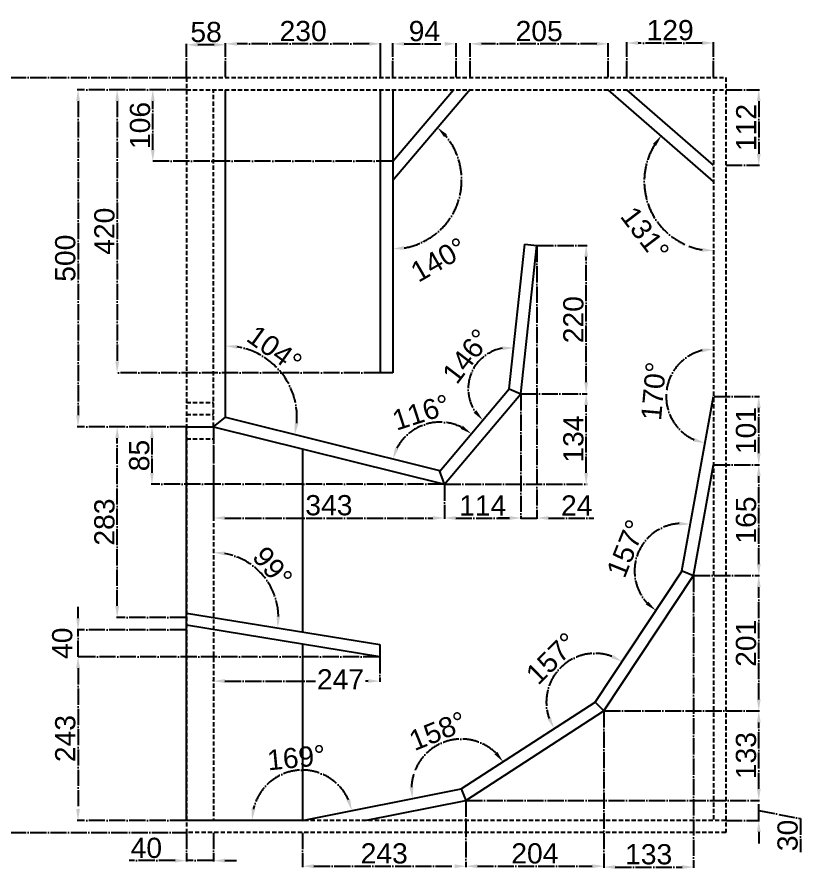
# Model space of a CAD drawing. Header units: millimetres. Extents: x -239 to 5272, y -2717 to 2793.
# Drawn here: x 1971 to 3134, y -54 to 1210 of the extents above; entities that cross this region are included whole.
import ezdxf

# ---------------------------------------------------------------- set-up
doc = ezdxf.new("R2010")
doc.units = ezdxf.units.MM
doc.linetypes.add('ACAD_ISO04W100', pattern=[30, 24, -3, 0, -3])
doc.linetypes.add('HIDDEN', pattern=[9.525, 6.35, -3.175])
doc.layers.add('Interior', color=7, linetype='HIDDEN', transparency=0.35)
doc.layers.add('Linhas apoio', color=8, linetype='ACAD_ISO04W100', transparency=0.3)
doc.styles.get("Standard").update_dxf_attribs({"font": 'arial.ttf'})
doc.dimstyles.new('roy-1', dxfattribs={"dimtxt": 30, "dimasz": 17, "dimexe": 1.25, "dimexo": 0.625, "dimgap": 3.5, "dimtad": 3, "dimdec": 0, "dimtxsty": 'Standard', "dimcen": 2.5, "dimadec": 0, "dimazin": 0, "dimtfac": 1, "dimtdec": 0, "dimtmove": 0, "dimatfit": 2, "dimfxl": 1, "dimarcsym": 1})

# ---------------------------------------------------------------- blocks, each defined once
blk = doc.blocks.new('*D25')
at = {"layer": 'Linhas apoio', "color": 0, "linetype": 'ACAD_ISO04W100', "lineweight": -2, "transparency": 16777216}
for p, q in [((2221.8, 1102), (2118.4, 1102)), ((2119.6, 1085), (2119.6, 699)), ((2509.8, 682), (2118.4, 682))]:
    blk.add_line(p, q, dxfattribs=at)
at = {"layer": 'Linhas apoio', "color": 0, "transparency": 16777216}
for points in [[(2116.8, 1085), (2122.5, 1085), (2119.6, 1102)], [(2116.8, 699), (2122.5, 699), (2119.6, 682)]]:
    blk.add_solid(points, dxfattribs=at)
at = {"layer": 'Linhas apoio', "color": 0, "transparency": 16777216, "insert": (2100.8, 892), "char_height": 30, "attachment_point": 5, "rotation": 90}
blk.add_mtext('420', dxfattribs=at)
blk = doc.blocks.new('*D12')
at = {"layer": 'Linhas apoio', "color": 0, "linetype": 'ACAD_ISO04W100', "lineweight": -2, "transparency": 16777216}
blk.add_arc((2630.2, 64.7), 74, 46.1986, 178.0014, dxfattribs=at)
at = {"layer": 'Linhas apoio', "color": 0, "transparency": 16777216}
for points in [[(2683.6, 119.9), (2679.2, 116.2), (2692.2, 105)], [(2559.1, 67.5), (2553.4, 67), (2557.6, 50.3)]]:
    blk.add_solid(points, dxfattribs=at)
at = {"layer": 'Linhas apoio', "color": 0, "transparency": 16777216, "insert": (2595.3, 150.6), "char_height": 30, "attachment_point": 5, "rotation": 22.1}
blk.add_mtext('158°', dxfattribs=at)
blk = doc.blocks.new('*D13')
at = {"layer": 'Linhas apoio', "color": 0, "linetype": 'ACAD_ISO04W100', "lineweight": -2, "transparency": 16777216}
blk.add_arc((2828.6, 193.5), 72.3, 69.9473, 199.497, dxfattribs=at)
at = {"layer": 'Linhas apoio', "color": 0, "transparency": 16777216}
for points in [[(2854.7, 264), (2852.1, 258.9), (2868.6, 253.8)], [(2763, 170.7), (2757.9, 168.2), (2768, 154.2)]]:
    blk.add_solid(points, dxfattribs=at)
at = {"layer": 'Linhas apoio', "color": 0, "transparency": 16777216, "insert": (2764.5, 258.3), "char_height": 30, "attachment_point": 5, "rotation": 44.7222}
blk.add_mtext('157°', dxfattribs=at)
blk = doc.blocks.new('*D14')
at = {"layer": 'Linhas apoio', "color": 0, "linetype": 'ACAD_ISO04W100', "lineweight": -2, "transparency": 16777216}
blk.add_arc((2394.5, 18), 74.7, 24.2625, 166.9375, dxfattribs=at)
at = {"layer": 'Linhas apoio', "color": 0, "transparency": 16777216}
for points in [[(2465.3, 49.6), (2459.9, 47.8), (2467.8, 32.5)], [(2324.5, 34.6), (2318.8, 35.2), (2319.7, 18)]]:
    blk.add_solid(points, dxfattribs=at)
at = {"layer": 'Linhas apoio', "color": 0, "transparency": 16777216, "insert": (2385.3, 111.1), "char_height": 30, "attachment_point": 5, "rotation": 5.6}
blk.add_mtext('169°', dxfattribs=at)
blk = doc.blocks.new('*D15')
at = {"layer": 'Linhas apoio', "color": 0, "linetype": 'ACAD_ISO04W100', "lineweight": -2, "transparency": 16777216}
blk.add_arc((2957.6, 388.1), 70.4, 93.6102, 222.5814, dxfattribs=at)
at = {"layer": 'Linhas apoio', "color": 0, "transparency": 16777216}
for points in [[(2953.4, 461.2), (2953, 455.5), (2970.2, 457.4)], [(2907.6, 342.6), (2903.9, 338.3), (2918.7, 329.4)]]:
    blk.add_solid(points, dxfattribs=at)
at = {"layer": 'Linhas apoio', "color": 0, "transparency": 16777216, "insert": (2874.8, 421.4), "char_height": 30, "attachment_point": 5, "rotation": 68.0958}
blk.add_mtext('157°', dxfattribs=at)
blk = doc.blocks.new('*D16')
at = {"layer": 'Linhas apoio', "color": 0, "linetype": 'ACAD_ISO04W100', "lineweight": -2, "transparency": 16777216}
blk.add_arc((3004.5, 646.9), 70.4, 103.8702, 245.8771, dxfattribs=at)
at = {"layer": 'Linhas apoio', "color": 0, "transparency": 16777216}
for points in [[(2987.2, 718), (2987.9, 712.4), (3004.5, 717.3)], [(2976.5, 585.3), (2974.8, 579.9), (2991.9, 577.6)]]:
    blk.add_solid(points, dxfattribs=at)
at = {"layer": 'Linhas apoio', "color": 0, "transparency": 16777216, "insert": (2915.6, 654.8), "char_height": 30, "attachment_point": 5, "rotation": 84.8737}
blk.add_mtext('170°', dxfattribs=at)
blk = doc.blocks.new('*D19')
at = {"layer": 'Linhas apoio', "color": 0, "linetype": 'ACAD_ISO04W100', "lineweight": -2, "transparency": 16777216}
blk.add_arc((2280.5, 616.1), 105.8, 355.2182, 80.7818, dxfattribs=at)
at = {"layer": 'Linhas apoio', "color": 0, "transparency": 16777216}
for points in [[(2297.2, 717.7), (2297.6, 723.3), (2280.5, 721.8)], [(2388.7, 606.8), (2383.1, 607.7), (2383.1, 590.5)]]:
    blk.add_solid(points, dxfattribs=at)
at = {"layer": 'Linhas apoio', "color": 0, "transparency": 16777216, "insert": (2353.1, 717.3), "char_height": 30, "attachment_point": 5, "rotation": 324.3244}
blk.add_mtext('104°', dxfattribs=at)
blk = doc.blocks.new('*D20')
at = {"layer": 'Linhas apoio', "color": 0, "linetype": 'ACAD_ISO04W100', "lineweight": -2, "transparency": 16777216}
blk.add_arc((2598.5, 536.8), 72, 63.2743, 152.4477, dxfattribs=at)
at = {"layer": 'Linhas apoio', "color": 0, "transparency": 16777216}
for points in [[(2632.4, 603.5), (2629.3, 598.8), (2645, 591.7)], [(2537.2, 569.1), (2531.9, 571.1), (2528.6, 554.2)]]:
    blk.add_solid(points, dxfattribs=at)
at = {"layer": 'Linhas apoio', "color": 0, "transparency": 16777216, "insert": (2570.6, 623.3), "char_height": 30, "attachment_point": 5, "rotation": 17.861}
blk.add_mtext('116°', dxfattribs=at)
blk = doc.blocks.new('*D21')
at = {"layer": 'Linhas apoio', "color": 0, "linetype": 'ACAD_ISO04W100', "lineweight": -2, "transparency": 16777216}
blk.add_arc((2701.4, 658.3), 61, 99.9117, 213.7043, dxfattribs=at)
at = {"layer": 'Linhas apoio', "color": 0, "transparency": 16777216}
for points in [[(2690.8, 721.2), (2691, 715.6), (2707.9, 719)], [(2652.8, 626.3), (2648.6, 622.6), (2662, 611.7)]]:
    blk.add_solid(points, dxfattribs=at)
at = {"layer": 'Linhas apoio', "color": 0, "transparency": 16777216, "insert": (2638, 706.7), "char_height": 30, "attachment_point": 5, "rotation": 52.6764}
blk.add_mtext('146°', dxfattribs=at)
blk = doc.blocks.new('*D100')
at = {"layer": 'Linhas apoio', "color": 0, "linetype": 'ACAD_ISO04W100', "lineweight": -2, "transparency": 16777216}
for p, q in [((2637.1, 47.1), (2637.1, -51.2)), ((2394.5, -0.6), (2394.5, -51.2)), ((2411.5, -49.9), (2620.1, -49.9))]:
    blk.add_line(p, q, dxfattribs=at)
at = {"layer": 'Linhas apoio', "color": 0, "transparency": 16777216}
for points in [[(2411.5, -47.1), (2411.5, -52.8), (2394.5, -49.9)], [(2620.1, -47.1), (2620.1, -52.8), (2637.1, -49.9)]]:
    blk.add_solid(points, dxfattribs=at)
at = {"layer": 'Linhas apoio', "color": 0, "transparency": 16777216, "insert": (2515.8, -31.1), "char_height": 30, "attachment_point": 5}
blk.add_mtext('243', dxfattribs=at)
blk = doc.blocks.new('*D101')
at = {"layer": 'Linhas apoio', "color": 0, "linetype": 'ACAD_ISO04W100', "lineweight": -2, "transparency": 16777216}
for p, q in [((2841.5, 179.8), (2841.5, -51.2)), ((2637.1, 47.1), (2637.1, -51.2)), ((2654.1, -49.9), (2824.5, -49.9))]:
    blk.add_line(p, q, dxfattribs=at)
at = {"layer": 'Linhas apoio', "color": 0, "transparency": 16777216}
for points in [[(2654.1, -47.1), (2654.1, -52.8), (2637.1, -49.9)], [(2824.5, -47.1), (2824.5, -52.8), (2841.5, -49.9)]]:
    blk.add_solid(points, dxfattribs=at)
at = {"layer": 'Linhas apoio', "color": 0, "transparency": 16777216, "insert": (2739.3, -31.1), "char_height": 30, "attachment_point": 5}
blk.add_mtext('204', dxfattribs=at)
blk = doc.blocks.new('*D102')
at = {"layer": 'Linhas apoio', "color": 0, "linetype": 'ACAD_ISO04W100', "lineweight": -2, "transparency": 16777216}
for p, q in [((2974.7, 380.6), (2974.7, -52.4)), ((2841.5, 179.8), (2841.5, -52.4)), ((2858.5, -51.2), (2957.7, -51.2))]:
    blk.add_line(p, q, dxfattribs=at)
at = {"layer": 'Linhas apoio', "color": 0, "transparency": 16777216}
for points in [[(2858.5, -48.3), (2858.5, -54), (2841.5, -51.2)], [(2957.7, -48.3), (2957.7, -54), (2974.7, -51.2)]]:
    blk.add_solid(points, dxfattribs=at)
at = {"layer": 'Linhas apoio', "color": 0, "transparency": 16777216, "insert": (2908.1, -32.4), "char_height": 30, "attachment_point": 5}
blk.add_mtext('133', dxfattribs=at)
blk = doc.blocks.new('*D103')
at = {"layer": 'Linhas apoio', "color": 0, "linetype": 'ACAD_ISO04W100', "lineweight": -2, "transparency": 16777216}
for p, q in [((3071.5, 64.7), (3071.5, 81.7)), ((2637.7, 47.7), (3072.7, 47.7)), ((3071.5, 18), (3071.5, 47.7)), ((3071.5, 18), (3071.5, 47.7)), ((3071.5, 32.8), (3133.3, 20.6)), ((3023.1, 18), (3072.7, 18)), ((3133.3, 20.6), (3133.3, -29.3)), ((3071.5, 1), (3071.5, -16))]:
    blk.add_line(p, q, dxfattribs=at)
at = {"layer": 'Linhas apoio', "color": 0, "transparency": 16777216}
for points in [[(3068.7, 64.7), (3074.3, 64.7), (3071.5, 47.7)], [(3068.7, 1), (3074.3, 1), (3071.5, 18)]]:
    blk.add_solid(points, dxfattribs=at)
at = {"layer": 'Linhas apoio', "color": 0, "transparency": 16777216, "insert": (3114.4, -4.3), "char_height": 30, "attachment_point": 5, "rotation": 90}
blk.add_mtext('30', dxfattribs=at)
blk = doc.blocks.new('*D104')
at = {"layer": 'Linhas apoio', "color": 0, "linetype": 'ACAD_ISO04W100', "lineweight": -2, "transparency": 16777216}
for p, q in [((2842.2, 180.5), (3072.7, 180.5)), ((3071.5, 64.7), (3071.5, 163.5)), ((2637.7, 47.7), (3072.7, 47.7))]:
    blk.add_line(p, q, dxfattribs=at)
at = {"layer": 'Linhas apoio', "color": 0, "transparency": 16777216}
for points in [[(3068.7, 163.5), (3074.3, 163.5), (3071.5, 180.5)], [(3068.7, 64.7), (3074.3, 64.7), (3071.5, 47.7)]]:
    blk.add_solid(points, dxfattribs=at)
at = {"layer": 'Linhas apoio', "color": 0, "transparency": 16777216, "insert": (3052.7, 114.1), "char_height": 30, "attachment_point": 5, "rotation": 90}
blk.add_mtext('133', dxfattribs=at)
blk = doc.blocks.new('*D105')
at = {"layer": 'Linhas apoio', "color": 0, "linetype": 'ACAD_ISO04W100', "lineweight": -2, "transparency": 16777216}
for p, q in [((2975.3, 381.2), (3072.7, 381.2)), ((3071.5, 197.5), (3071.5, 364.2)), ((2842.2, 180.5), (3072.7, 180.5))]:
    blk.add_line(p, q, dxfattribs=at)
at = {"layer": 'Linhas apoio', "color": 0, "transparency": 16777216}
for points in [[(3068.7, 364.2), (3074.3, 364.2), (3071.5, 381.2)], [(3068.7, 197.5), (3074.3, 197.5), (3071.5, 180.5)]]:
    blk.add_solid(points, dxfattribs=at)
at = {"layer": 'Linhas apoio', "color": 0, "transparency": 16777216, "insert": (3052.7, 280.8), "char_height": 30, "attachment_point": 5, "rotation": 90}
blk.add_mtext('201', dxfattribs=at)
blk = doc.blocks.new('*D106')
at = {"layer": 'Linhas apoio', "color": 0, "linetype": 'ACAD_ISO04W100', "lineweight": -2, "transparency": 16777216}
for p, q in [((3005.1, 545.7), (3072.7, 545.7)), ((3071.5, 398.2), (3071.5, 528.7)), ((2975.3, 381.2), (3072.7, 381.2))]:
    blk.add_line(p, q, dxfattribs=at)
at = {"layer": 'Linhas apoio', "color": 0, "transparency": 16777216}
for points in [[(3068.7, 528.7), (3074.3, 528.7), (3071.5, 545.7)], [(3068.7, 398.2), (3074.3, 398.2), (3071.5, 381.2)]]:
    blk.add_solid(points, dxfattribs=at)
at = {"layer": 'Linhas apoio', "color": 0, "transparency": 16777216, "insert": (3052.7, 463.5), "char_height": 30, "attachment_point": 5, "rotation": 90}
blk.add_mtext('165', dxfattribs=at)
blk = doc.blocks.new('*D107')
at = {"layer": 'Linhas apoio', "color": 0, "linetype": 'ACAD_ISO04W100', "lineweight": -2, "transparency": 16777216}
for p, q in [((3005.1, 646.9), (3072.7, 646.9)), ((3071.5, 562.7), (3071.5, 629.9)), ((3005.1, 545.7), (3072.7, 545.7))]:
    blk.add_line(p, q, dxfattribs=at)
at = {"layer": 'Linhas apoio', "color": 0, "transparency": 16777216}
for points in [[(3068.7, 629.9), (3074.3, 629.9), (3071.5, 646.9)], [(3068.7, 562.7), (3074.3, 562.7), (3071.5, 545.7)]]:
    blk.add_solid(points, dxfattribs=at)
at = {"layer": 'Linhas apoio', "color": 0, "transparency": 16777216, "insert": (3052.7, 596.3), "char_height": 30, "attachment_point": 5, "rotation": 90}
blk.add_mtext('101', dxfattribs=at)
blk = doc.blocks.new('*D108')
at = {"layer": 'Linhas apoio', "color": 0, "linetype": 'ACAD_ISO04W100', "lineweight": -2, "transparency": 16777216}
for p, q in [((2061.5, 317.9), (2061.5, 334.9)), ((2221.8, 300.9), (2060.3, 300.9)), ((2061.5, 260.7), (2061.5, 300.9)), ((2508.6, 260.7), (2060.3, 260.7)), ((2061.5, 243.7), (2061.5, 226.7))]:
    blk.add_line(p, q, dxfattribs=at)
at = {"layer": 'Linhas apoio', "color": 0, "transparency": 16777216}
for points in [[(2058.7, 317.9), (2064.4, 317.9), (2061.5, 300.9)], [(2058.7, 243.7), (2064.4, 243.7), (2061.5, 260.7)]]:
    blk.add_solid(points, dxfattribs=at)
at = {"layer": 'Linhas apoio', "color": 0, "transparency": 16777216, "insert": (2038.2, 280.8), "char_height": 30, "attachment_point": 5, "rotation": 90}
blk.add_mtext('40', dxfattribs=at)
blk = doc.blocks.new('*D109')
at = {"layer": 'Linhas apoio', "color": 0, "linetype": 'ACAD_ISO04W100', "lineweight": -2, "transparency": 16777216}
for p, q in [((2062.2, 260.7), (2062.8, 260.7)), ((2061.5, 243.7), (2061.5, 35)), ((2221.8, 18), (2060.3, 18))]:
    blk.add_line(p, q, dxfattribs=at)
at = {"layer": 'Linhas apoio', "color": 0, "transparency": 16777216}
for points in [[(2058.7, 243.7), (2064.4, 243.7), (2061.5, 260.7)], [(2058.7, 35), (2064.4, 35), (2061.5, 18)]]:
    blk.add_solid(points, dxfattribs=at)
at = {"layer": 'Linhas apoio', "color": 0, "transparency": 16777216, "insert": (2042.7, 139.4), "char_height": 30, "attachment_point": 5, "rotation": 90}
blk.add_mtext('243', dxfattribs=at)
blk = doc.blocks.new('*D110')
at = {"layer": 'Linhas apoio', "color": 0, "linetype": 'ACAD_ISO04W100', "lineweight": -2, "transparency": 16777216}
blk.add_arc((2262.5, 319.1), 96.3, 0.8794, 79.876, dxfattribs=at)
at = {"layer": 'Linhas apoio', "color": 0, "transparency": 16777216}
for points in [[(2279.1, 411.1), (2279.6, 416.8), (2262.5, 415.5)], [(2361.6, 320.4), (2355.9, 320.8), (2357.5, 303.6)]]:
    blk.add_solid(points, dxfattribs=at)
at = {"layer": 'Linhas apoio', "color": 0, "transparency": 16777216, "insert": (2350.2, 393.7), "char_height": 30, "attachment_point": 5, "rotation": 310.3777}
blk.add_mtext('99°', dxfattribs=at)
blk = doc.blocks.new('*D111')
at = {"layer": 'Linhas apoio', "color": 0, "linetype": 'ACAD_ISO04W100', "lineweight": -2, "transparency": 16777216}
blk.add_arc((3004.5, 966), 102.9, 148.4356, 260.5253, dxfattribs=at)
at = {"layer": 'Linhas apoio', "color": 0, "transparency": 16777216}
for points in [[(2914.5, 1021.6), (2919, 1018.2), (2926.8, 1033.6)], [(2987.7, 867.3), (2987.3, 861.7), (3004.5, 863.1)]]:
    blk.add_solid(points, dxfattribs=at)
at = {"layer": 'Linhas apoio', "color": 0, "transparency": 16777216, "insert": (2902.7, 888.4), "char_height": 30, "attachment_point": 5, "rotation": 307.3218}
blk.add_mtext('131°', dxfattribs=at)
blk = doc.blocks.new('*D112')
at = {"layer": 'Linhas apoio', "color": 0, "linetype": 'ACAD_ISO04W100', "lineweight": -2, "transparency": 16777216}
for p, q in [((2221.8, 602), (2118.4, 602)), ((2119.6, 336.1), (2119.6, 585)), ((2221.8, 319.1), (2118.4, 319.1))]:
    blk.add_line(p, q, dxfattribs=at)
at = {"layer": 'Linhas apoio', "color": 0, "transparency": 16777216}
for points in [[(2116.8, 585), (2122.5, 585), (2119.6, 602)], [(2116.8, 336.1), (2122.5, 336.1), (2119.6, 319.1)]]:
    blk.add_solid(points, dxfattribs=at)
at = {"layer": 'Linhas apoio', "color": 0, "transparency": 16777216, "insert": (2100.8, 460.6), "char_height": 30, "attachment_point": 5, "rotation": 90}
blk.add_mtext('283', dxfattribs=at)
blk = doc.blocks.new('*D113')
at = {"layer": 'Linhas apoio', "color": 0, "linetype": 'ACAD_ISO04W100', "lineweight": -2, "transparency": 16777216}
for p, q in [((3023.1, 1102), (3072.7, 1102)), ((3071.5, 1085), (3071.5, 1006.9)), ((3023.1, 989.9), (3072.7, 989.9))]:
    blk.add_line(p, q, dxfattribs=at)
at = {"layer": 'Linhas apoio', "color": 0, "transparency": 16777216}
for points in [[(3068.7, 1085), (3074.3, 1085), (3071.5, 1102)], [(3068.7, 1006.9), (3074.3, 1006.9), (3071.5, 989.9)]]:
    blk.add_solid(points, dxfattribs=at)
at = {"layer": 'Linhas apoio', "color": 0, "transparency": 16777216, "insert": (3052.9, 1045.9), "char_height": 30, "attachment_point": 5, "rotation": 90}
blk.add_mtext('112', dxfattribs=at)
blk = doc.blocks.new('*D114')
at = {"layer": 'Linhas apoio', "color": 0, "linetype": 'ACAD_ISO04W100', "lineweight": -2, "transparency": 16777216}
for p, q in [((2875.6, 1120.6), (2875.6, 1172.5)), ((2987.5, 1171.2), (2892.6, 1171.2)), ((3004.5, 1120.6), (3004.5, 1172.5))]:
    blk.add_line(p, q, dxfattribs=at)
at = {"layer": 'Linhas apoio', "color": 0, "transparency": 16777216}
for points in [[(2892.6, 1174.1), (2892.6, 1168.4), (2875.6, 1171.2)], [(2987.5, 1174.1), (2987.5, 1168.4), (3004.5, 1171.2)]]:
    blk.add_solid(points, dxfattribs=at)
at = {"layer": 'Linhas apoio', "color": 0, "transparency": 16777216, "insert": (2940, 1190.1), "char_height": 30, "attachment_point": 5}
blk.add_mtext('129', dxfattribs=at)
blk = doc.blocks.new('*D115')
at = {"layer": 'Linhas apoio', "color": 0, "linetype": 'ACAD_ISO04W100', "lineweight": -2, "transparency": 16777216}
for p, q in [((2643.1, 1120.6), (2643.1, 1171.2)), ((2831.2, 1170), (2660.1, 1170)), ((2848.2, 1120.6), (2848.2, 1171.2))]:
    blk.add_line(p, q, dxfattribs=at)
at = {"layer": 'Linhas apoio', "color": 0, "transparency": 16777216}
for points in [[(2660.1, 1172.8), (2660.1, 1167.2), (2643.1, 1170)], [(2831.2, 1172.8), (2831.2, 1167.2), (2848.2, 1170)]]:
    blk.add_solid(points, dxfattribs=at)
at = {"layer": 'Linhas apoio', "color": 0, "transparency": 16777216, "insert": (2745.7, 1188.8), "char_height": 30, "attachment_point": 5}
blk.add_mtext('205', dxfattribs=at)
blk = doc.blocks.new('*D116')
at = {"layer": 'Linhas apoio', "color": 0, "linetype": 'ACAD_ISO04W100', "lineweight": -2, "transparency": 16777216}
for p, q in [((2528.5, 1120.6), (2528.5, 1171.2)), ((2545.5, 1170), (2605.5, 1170)), ((2622.5, 1120.6), (2622.5, 1171.2))]:
    blk.add_line(p, q, dxfattribs=at)
at = {"layer": 'Linhas apoio', "color": 0, "transparency": 16777216}
for points in [[(2545.5, 1172.8), (2545.5, 1167.2), (2528.5, 1170)], [(2605.5, 1172.8), (2605.5, 1167.2), (2622.5, 1170)]]:
    blk.add_solid(points, dxfattribs=at)
at = {"layer": 'Linhas apoio', "color": 0, "transparency": 16777216, "insert": (2575.5, 1188.8), "char_height": 30, "attachment_point": 5}
blk.add_mtext('94', dxfattribs=at)
blk = doc.blocks.new('*D117')
at = {"layer": 'Linhas apoio', "color": 0, "linetype": 'ACAD_ISO04W100', "lineweight": -2, "transparency": 16777216}
for p, q in [((2280.5, 1120.6), (2280.5, 1171.2)), ((2493.5, 1170), (2297.5, 1170)), ((2510.5, 1120.6), (2510.5, 1171.2))]:
    blk.add_line(p, q, dxfattribs=at)
at = {"layer": 'Linhas apoio', "color": 0, "transparency": 16777216}
for points in [[(2297.5, 1172.8), (2297.5, 1167.2), (2280.5, 1170)], [(2493.5, 1172.8), (2493.5, 1167.2), (2510.5, 1170)]]:
    blk.add_solid(points, dxfattribs=at)
at = {"layer": 'Linhas apoio', "color": 0, "transparency": 16777216, "insert": (2395.5, 1188.8), "char_height": 30, "attachment_point": 5}
blk.add_mtext('230', dxfattribs=at)
blk = doc.blocks.new('*D119')
at = {"layer": 'Linhas apoio', "color": 0, "linetype": 'ACAD_ISO04W100', "lineweight": -2, "transparency": 16777216}
for p, q in [((2221.8, 1102), (2171.2, 1102)), ((2172.5, 1012.8), (2172.5, 1085)), ((2527.8, 995.8), (2171.2, 995.8))]:
    blk.add_line(p, q, dxfattribs=at)
at = {"layer": 'Linhas apoio', "color": 0, "transparency": 16777216}
for points in [[(2169.6, 1085), (2175.3, 1085), (2172.5, 1102)], [(2169.6, 1012.8), (2175.3, 1012.8), (2172.5, 995.8)]]:
    blk.add_solid(points, dxfattribs=at)
at = {"layer": 'Linhas apoio', "color": 0, "transparency": 16777216, "insert": (2153.6, 1048.9), "char_height": 30, "attachment_point": 5, "rotation": 90}
blk.add_mtext('106', dxfattribs=at)
blk = doc.blocks.new('*D125')
at = {"layer": 'Linhas apoio', "color": 0, "linetype": 'ACAD_ISO04W100', "lineweight": -2, "transparency": 16777216}
blk.add_arc((2528.5, 968), 102.2, 279.54, 40.0865, dxfattribs=at)
at = {"layer": 'Linhas apoio', "color": 0, "transparency": 16777216}
for points in [[(2604.6, 1031.8), (2608.7, 1035.8), (2594.7, 1045.9)], [(2545.6, 864.4), (2545.2, 870), (2528.5, 865.8)]]:
    blk.add_solid(points, dxfattribs=at)
at = {"layer": 'Linhas apoio', "color": 0, "transparency": 16777216, "insert": (2596.6, 849.7), "char_height": 30, "attachment_point": 5, "rotation": 29.9431}
blk.add_mtext('140°', dxfattribs=at)
blk = doc.blocks.new('*D127')
at = {"layer": 'Linhas apoio', "color": 0, "linetype": 'ACAD_ISO04W100', "lineweight": -2, "transparency": 16777216}
for p, q in [((2221.8, 1102), (2060.3, 1102)), ((2061.5, 1085), (2061.5, 619)), ((2221.8, 602), (2060.3, 602))]:
    blk.add_line(p, q, dxfattribs=at)
at = {"layer": 'Linhas apoio', "color": 0, "transparency": 16777216}
for points in [[(2058.7, 1085), (2064.4, 1085), (2061.5, 1102)], [(2058.7, 619), (2064.4, 619), (2061.5, 602)]]:
    blk.add_solid(points, dxfattribs=at)
at = {"layer": 'Linhas apoio', "color": 0, "transparency": 16777216, "insert": (2042.7, 852), "char_height": 30, "attachment_point": 5, "rotation": 90}
blk.add_mtext('500', dxfattribs=at)
blk = doc.blocks.new('*D128')
at = {"layer": 'Linhas apoio', "color": 0, "linetype": 'ACAD_ISO04W100', "lineweight": -2, "transparency": 16777216}
for p, q in [((2221.8, 602), (2170, 602)), ((2171.2, 585), (2171.2, 533.6)), ((2604.3, 516.6), (2170, 516.6))]:
    blk.add_line(p, q, dxfattribs=at)
at = {"layer": 'Linhas apoio', "color": 0, "transparency": 16777216}
for points in [[(2168.4, 585), (2174, 585), (2171.2, 602)], [(2168.4, 533.6), (2174, 533.6), (2171.2, 516.6)]]:
    blk.add_solid(points, dxfattribs=at)
at = {"layer": 'Linhas apoio', "color": 0, "transparency": 16777216, "insert": (2152.4, 559.3), "char_height": 30, "attachment_point": 5, "rotation": 90}
blk.add_mtext('85', dxfattribs=at)
blk = doc.blocks.new('*D129')
at = {"layer": 'Linhas apoio', "color": 0, "linetype": 'ACAD_ISO04W100', "lineweight": -2, "transparency": 16777216}
for p, q in [((2719.4, 650.9), (2816.7, 650.9)), ((2815.4, 533.6), (2815.4, 633.9)), ((2605.6, 516.6), (2816.7, 516.6))]:
    blk.add_line(p, q, dxfattribs=at)
at = {"layer": 'Linhas apoio', "color": 0, "transparency": 16777216}
for points in [[(2812.6, 633.9), (2818.3, 633.9), (2815.4, 650.9)], [(2812.6, 533.6), (2818.3, 533.6), (2815.4, 516.6)]]:
    blk.add_solid(points, dxfattribs=at)
at = {"layer": 'Linhas apoio', "color": 0, "transparency": 16777216, "insert": (2796.6, 583.7), "char_height": 30, "attachment_point": 5, "rotation": 90}
blk.add_mtext('134', dxfattribs=at)
blk = doc.blocks.new('*D130')
at = {"layer": 'Linhas apoio', "color": 0, "linetype": 'ACAD_ISO04W100', "lineweight": -2, "transparency": 16777216}
for p, q in [((2742.9, 870.8), (2816.7, 870.8)), ((2815.4, 667.9), (2815.4, 853.8)), ((2719.4, 650.9), (2816.7, 650.9))]:
    blk.add_line(p, q, dxfattribs=at)
at = {"layer": 'Linhas apoio', "color": 0, "transparency": 16777216}
for points in [[(2812.6, 853.8), (2818.3, 853.8), (2815.4, 870.8)], [(2812.6, 667.9), (2818.3, 667.9), (2815.4, 650.9)]]:
    blk.add_solid(points, dxfattribs=at)
at = {"layer": 'Linhas apoio', "color": 0, "transparency": 16777216, "insert": (2796.6, 760.8), "char_height": 30, "attachment_point": 5, "rotation": 90}
blk.add_mtext('220', dxfattribs=at)
blk = doc.blocks.new('*D131')
at = {"layer": 'Linhas apoio', "color": 0, "linetype": 'ACAD_ISO04W100', "lineweight": -2, "transparency": 16777216}
for p, q in [((2718.7, 650.2), (2718.7, 465.4)), ((2605, 516), (2605, 465.4)), ((2622, 466.6), (2701.7, 466.6))]:
    blk.add_line(p, q, dxfattribs=at)
at = {"layer": 'Linhas apoio', "color": 0, "transparency": 16777216}
for points in [[(2622, 469.4), (2622, 463.8), (2605, 466.6)], [(2701.7, 469.4), (2701.7, 463.8), (2718.7, 466.6)]]:
    blk.add_solid(points, dxfattribs=at)
at = {"layer": 'Linhas apoio', "color": 0, "transparency": 16777216, "insert": (2661.9, 485.2), "char_height": 30, "attachment_point": 5}
blk.add_mtext('114', dxfattribs=at)
blk = doc.blocks.new('*D132')
at = {"layer": 'Linhas apoio', "color": 0, "linetype": 'ACAD_ISO04W100', "lineweight": -2, "transparency": 16777216}
for p, q in [((2742.3, 870.2), (2742.3, 465.4)), ((2718.7, 650.2), (2718.7, 465.4)), ((2701.7, 466.6), (2684.7, 466.6)), ((2718.7, 466.6), (2742.3, 466.6)), ((2759.3, 466.6), (2826.6, 466.6))]:
    blk.add_line(p, q, dxfattribs=at)
at = {"layer": 'Linhas apoio', "color": 0, "transparency": 16777216}
for points in [[(2701.7, 469.4), (2701.7, 463.8), (2718.7, 466.6)], [(2759.3, 469.4), (2759.3, 463.8), (2742.3, 466.6)]]:
    blk.add_solid(points, dxfattribs=at)
at = {"layer": 'Linhas apoio', "color": 0, "transparency": 16777216, "insert": (2801.5, 485.2), "char_height": 30, "attachment_point": 5}
blk.add_mtext('24', dxfattribs=at)
blk = doc.blocks.new('*D133')
at = {"layer": 'Linhas apoio', "color": 0, "linetype": 'ACAD_ISO04W100', "lineweight": -2, "transparency": 16777216}
for p, q in [((2262.5, 601.4), (2262.5, 465.4)), ((2605, 516), (2605, 465.4)), ((2279.5, 466.6), (2588, 466.6))]:
    blk.add_line(p, q, dxfattribs=at)
at = {"layer": 'Linhas apoio', "color": 0, "transparency": 16777216}
for points in [[(2279.5, 469.4), (2279.5, 463.8), (2262.5, 466.6)], [(2588, 469.4), (2588, 463.8), (2605, 466.6)]]:
    blk.add_solid(points, dxfattribs=at)
at = {"layer": 'Linhas apoio', "color": 0, "transparency": 16777216, "insert": (2433.7, 485.4), "char_height": 30, "attachment_point": 5}
blk.add_mtext('343', dxfattribs=at)
blk = doc.blocks.new('*D134')
at = {"layer": 'Linhas apoio', "color": 0, "linetype": 'ACAD_ISO04W100', "lineweight": -2, "transparency": 16777216}
for p, q in [((2222.5, 1120.6), (2222.5, 1169.8)), ((2263.5, 1168.6), (2239.5, 1168.6)), ((2280.5, 1120.6), (2280.5, 1169.8))]:
    blk.add_line(p, q, dxfattribs=at)
at = {"layer": 'Linhas apoio', "color": 0, "transparency": 16777216}
for points in [[(2239.5, 1171.4), (2239.5, 1165.8), (2222.5, 1168.6)], [(2263.5, 1171.4), (2263.5, 1165.8), (2280.5, 1168.6)]]:
    blk.add_solid(points, dxfattribs=at)
at = {"layer": 'Linhas apoio', "color": 0, "transparency": 16777216, "insert": (2251.5, 1187.4), "char_height": 30, "attachment_point": 5}
blk.add_mtext('58', dxfattribs=at)
blk = doc.blocks.new('*D135')
at = {"layer": 'Linhas apoio', "color": 0, "linetype": 'ACAD_ISO04W100', "lineweight": -2, "transparency": 16777216}
for p, q in [((2222.5, -0.6), (2222.5, -42.9)), ((2262.5, -0.6), (2262.5, -42.9)), ((2205.5, -41.7), (2137.4, -41.7)), ((2262.5, -41.7), (2222.5, -41.7)), ((2279.5, -41.7), (2296.5, -41.7))]:
    blk.add_line(p, q, dxfattribs=at)
at = {"layer": 'Linhas apoio', "color": 0, "transparency": 16777216}
for points in [[(2205.5, -38.9), (2205.5, -44.5), (2222.5, -41.7)], [(2279.5, -38.9), (2279.5, -44.5), (2262.5, -41.7)]]:
    blk.add_solid(points, dxfattribs=at)
at = {"layer": 'Linhas apoio', "color": 0, "transparency": 16777216, "insert": (2162.9, -22.9), "char_height": 30, "attachment_point": 5}
blk.add_mtext('40', dxfattribs=at)
blk = doc.blocks.new('*D136')
at = {"layer": 'Linhas apoio', "color": 0, "linetype": 'ACAD_ISO04W100', "lineweight": -2, "transparency": 16777216}
for p, q in [((2509.2, 260.1), (2509.2, 223.5)), ((2262.5, 225.3), (2262.5, 226)), ((2279.5, 224.7), (2414, 224.7)), ((2492.2, 224.7), (2487.8, 224.7))]:
    blk.add_line(p, q, dxfattribs=at)
at = {"layer": 'Linhas apoio', "color": 0, "transparency": 16777216}
for points in [[(2279.5, 227.6), (2279.5, 221.9), (2262.5, 224.7)], [(2492.2, 227.6), (2492.2, 221.9), (2509.2, 224.7)]]:
    blk.add_solid(points, dxfattribs=at)
at = {"layer": 'Linhas apoio', "color": 0, "transparency": 16777216, "insert": (2450.9, 227.3), "char_height": 30, "attachment_point": 5}
blk.add_mtext('247', dxfattribs=at)

msp = doc.modelspace()

# ---------------------------------------------------------------- linework, layer by layer
for p, q in [((2510.5, 1120), (2510.5, 1170)), ((2280.5, 616.1), (2280.5, 1102)), ((2510.5, 682), (2510.5, 1102)), ((2528.5, 968), (2643.1, 1102.8)), ((2528.5, 1102), (2528.5, 682)), ((2528.5, 995.8), (2618.8, 1102)), ((3004.5, 966), (2848.2, 1102)), ((3004.5, 989.9), (2875.6, 1102)), ((2701.4, 658.3), (2724.4, 872.7)), ((2724.4, 872.7), (2742.3, 870.8)), ((2718.7, 650.9), (2742.3, 870.8)), ((2528.5, 682), (2510.5, 682)), ((2598.1, 536.3), (2701.4, 658.3)), ((2701.4, 658.3), (2718.7, 650.9)), ((2605, 516.6), (2718.7, 650.9)), ((2957.6, 388.1), (3004.5, 646.9)), ((2262.5, 602), (2280.5, 616.1)), ((2280.5, 616.1), (2597.9, 536.9)), ((2222.5, 18), (2222.5, 602)), ((2222.5, 602), (2262.5, 602)), ((2262.5, 602), (2605, 516.6)), ((2394.5, 569.1), (2394.5, 297.6)), ((2974.7, 381.2), (3004.5, 545.7)), ((2605, 516.6), (2597.9, 536.9)), ((2828.6, 193.5), (2957.8, 388.3)), ((2841.5, 180.5), (2974.7, 381.2)), ((2957.8, 388.3), (2974.7, 381.2)), ((2222.5, 325.6), (2509.2, 279)), ((2509.2, 260.7), (2222.5, 307.4)), ((2394.5, 279.4), (2394.5, 18)), ((2509.2, 279), (2509.2, 260.7)), ((2630.2, 64.7), (2828.6, 193.5)), ((2828.6, 193.5), (2841.5, 180.5)), ((2637.1, 47.7), (2841.5, 180.5)), ((2394.5, 18), (2630.2, 64.7)), ((2630.2, 64.7), (2637.1, 47.7)), ((2487.1, 18), (2637.1, 47.7)), ((2394.5, 18), (2222.5, 18))]:
    msp.add_line(p, q)
at = {"layer": 'Interior'}
for p, q in [((2222.5, 1120), (2222.5, 0)), ((2222.5, 1120), (3022.5, 1120)), ((3022.5, 1120), (3022.5, 0)), ((2222.5, 1102), (3022.5, 1102)), ((2262.5, 602), (2262.5, 1102)), ((3004.5, 1102), (3004.5, 18)), ((2222.5, 620), (2262.5, 620)), ((2222.5, 602), (2262.5, 602)), ((2262.5, 602), (2262.5, 602)), ((2262.5, 602), (2262.5, 18)), ((3022.5, 18), (2222.5, 18)), ((2394.5, 18), (2394.5, 18)), ((3022.5, 0), (2222.5, 0))]:
    msp.add_line(p, q, dxfattribs=at)
at = {"layer": 'Interior', "transparency": 33554592}
for p, q in [((2222.5, 638), (2262.5, 638)), ((2222.5, 584), (2262.5, 584))]:
    msp.add_line(p, q, dxfattribs=at)
at = {"layer": 'Linhas apoio'}
for p, q in [((636, 1120), (2222.5, 1120)), ((636, 0), (2222.5, 0))]:
    msp.add_line(p, q, dxfattribs=at)

# ---------------------------------------------------------------- dimensions: what is measured, and where the dimension line sits
for base, p1, p2, picture, middle in [((2222.5, 1168.6), (2280.5, 1120), (2222.5, 1120), '*D134', (2251.5, 1187.4)), ((2280.5, 1170), (2510.5, 1120), (2280.5, 1120), '*D117', (2395.5, 1188.8)), ((2622.5, 1170), (2528.5, 1120), (2622.5, 1120), '*D116', (2575.5, 1188.8)), ((2643.1, 1170), (2848.2, 1120), (2643.1, 1120), '*D115', (2745.7, 1188.8)), ((2875.6, 1171.2), (3004.5, 1120), (2875.6, 1120), '*D114', (2940, 1190.1)), ((2742.3, 466.6), (2718.7, 650.9), (2742.3, 870.8), '*D132', (2801.5, 485.2)), ((2718.7, 466.6), (2605, 516.6), (2718.7, 650.9), '*D131', (2661.9, 485.2)), ((2604.9663, 466.6014), (2262.4519, 601.9998), (2604.9663, 516.6014), '*D133', (2433.7091, 485.4288)), ((2974.7, -51.2), (2841.5, 180.5), (2974.7, 381.2), '*D102', (2908.1, -32.4)), ((2841.5, -49.9), (2637.1, 47.7), (2841.5, 180.5), '*D101', (2739.3, -31.1)), ((2637.1, -49.9), (2394.5, 0), (2637.1, 47.7), '*D100', (2515.8, -31.1)), ((2222.5, -41.7), (2262.5, 0), (2222.5, 0), '*D135', (2162.9, -22.9))]:
    dim = msp.add_linear_dim(base=base, p1=p1, p2=p2, dimstyle='roy-1', dxfattribs=at)
    dim.commit()
    dim.dimension.update_dxf_attribs({"geometry": picture, "text_midpoint": middle})
for base, p1, p2, picture, middle in [((2061.5, 602), (2222.5, 1102), (2222.5, 602), '*D127', (2042.7, 852)), ((2119.6, 682), (2222.5, 1102), (2510.5, 682), '*D25', (2100.8, 892)), ((2172.5, 1102), (2528.5, 995.8), (2222.5, 1102), '*D119', (2153.6, 1048.9)), ((3071.5, 989.9), (3022.5, 1102), (3022.5, 989.9), '*D113', (3052.9, 1045.9)), ((2815.4, 870.8), (2718.7, 650.9), (2742.3, 870.8), '*D130', (2796.6, 760.8)), ((2815.4, 650.9), (2605, 516.6), (2718.7, 650.9), '*D129', (2796.6, 583.7)), ((3071.5, 646.9), (3004.5, 545.7), (3004.5, 646.9), '*D107', (3052.7, 596.3)), ((2119.6, 602), (2222.5, 319.1), (2222.5, 602), '*D112', (2100.8, 460.6)), ((2171.2, 516.6), (2222.5, 602), (2605, 516.6), '*D128', (2152.4, 559.3)), ((3071.4839, 545.7396), (2974.693, 381.2144), (3004.4519, 545.7396), '*D106', (3052.6667, 463.477)), ((3071.5, 381.2), (2841.5, 180.5), (2974.7, 381.2), '*D105', (3052.7, 280.8)), ((2061.5, 18), (2061.5, 260.7), (2222.5, 18), '*D109', (2042.7, 139.4)), ((3071.5, 180.5), (2637.1, 47.7), (2841.5, 180.5), '*D104', (3052.7, 114.1))]:
    dim = msp.add_linear_dim(base=base, p1=p1, p2=p2, angle=90, dimstyle='roy-1', dxfattribs=at)
    dim.commit()
    dim.dimension.update_dxf_attribs({"geometry": picture, "text_midpoint": middle})
for base, line1, line2, picture, middle in [((2379.4, 653.4), ((2280.5, 616.1), (2597.9, 536.9)), ((2280.5, 616.1), (2280.5, 1102)), '*D19', (2342.1, 702)), ((2640.4, 657.1), ((2701.4, 658.3), (2724.4, 872.7)), ((2598.1, 536.3), (2701.4, 658.3)), '*D21', (2652.9, 695.3))]:
    dim = msp.add_angular_dim_2l(base=base, line1=line1, line2=line2, dimstyle='roy-1', dxfattribs=at)
    dim.commit()
    dim.dimension.update_dxf_attribs({"geometry": picture, "text_midpoint": middle, "dimtype": 162})
for base, line1, line2, picture, middle in [((2630.5, 973.5), ((2528.5, 1102), (2528.5, 682)), ((2528.5, 968), (2643.1, 1102.8)), '*D125', (2596.6, 849.7)), ((2901.6, 961.3), ((3004.5, 1102), (3004.5, 18)), ((3004.5, 966), (2848.2, 1102)), '*D111', (2902.7, 888.4))]:
    dim = msp.add_angular_dim_2l(base=base, line1=line1, line2=line2, dimstyle='roy-1', override={"dimtmove": 2}, dxfattribs=at)
    dim.commit()
    dim.dimension.update_dxf_attribs({"geometry": picture, "text_midpoint": middle, "dimtype": 162})
for base, line1, line2, picture, middle in [((2945.7, 685.6), ((3004.5, 1102), (3004.5, 18)), ((2957.6, 388.1), (3004.5, 646.9)), '*D16', (2915.6, 654.8)), ((2600.4, 608.8), ((2598.1, 536.3), (2701.4, 658.3)), ((2280.5, 616.1), (2597.9, 536.9)), '*D20', (2570.6, 623.3)), ((2910.5, 440.4), ((2957.6, 388.1), (3004.5, 646.9)), ((2828.6, 193.5), (2957.8, 388.3)), '*D15', (2874.8, 421.4)), ((2350.6, 358.1), ((2509.2, 279), (2262.5, 319.1)), ((2262.5, 319.1), (2262.5, 602)), '*D110', (2350.2, 393.7)), ((2805.5, 262), ((2828.6, 193.5), (2957.8, 388.3)), ((2630.2, 64.7), (2828.6, 193.5)), '*D13', (2764.5, 258.3)), ((2635.7, 138.4), ((2394.5, 18), (2630.2, 64.7)), ((2630.2, 64.7), (2828.6, 193.5)), '*D12', (2595.3, 150.6)), ((2423.1, 87), ((3022.5, 18), (2222.5, 18)), ((2394.5, 18), (2630.2, 64.7)), '*D14', (2385.3, 111.1))]:
    dim = msp.add_angular_dim_2l(base=base, line1=line1, line2=line2, dimstyle='roy-1', dxfattribs=at)
    dim.commit()
    dim.dimension.update_dxf_attribs({"geometry": picture, "text_midpoint": middle})
for base, p1, p2, override, picture, middle in [((2061.5, 300.9), (2509.2, 260.7), (2222.5, 300.9), {"dimtmove": 2}, '*D108', (2038.2, 280.8)), ((3071.5, 47.7), (3022.5, 18), (2637.1, 47.7), {"dimtmove": 1}, '*D103', (3133.3, 17.1))]:
    dim = msp.add_linear_dim(base=base, p1=p1, p2=p2, angle=90, dimstyle='roy-1', override=override, dxfattribs=at)
    dim.commit()
    dim.dimension.update_dxf_attribs({"geometry": picture, "text_midpoint": middle, "dimtype": 160})
dim = msp.add_linear_dim(base=(2262.5, 224.7), p1=(2509.2, 260.7), p2=(2262.5, 224.7), dimstyle='roy-1', override={"dimtmove": 2}, dxfattribs=at)
dim.commit()
dim.dimension.update_dxf_attribs({"geometry": '*D136', "text_midpoint": (2450.9, 227.3), "dimtype": 160})

doc.saveas('drawing.dxf')
